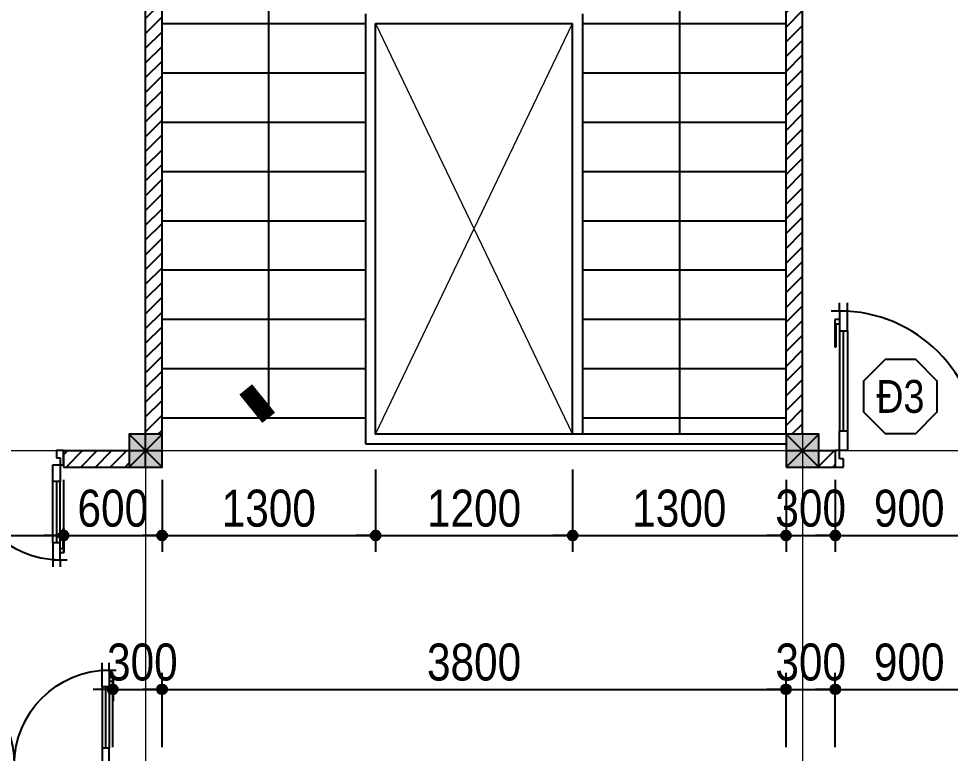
# Model space of a CAD drawing. Header units: millimetres. Extents: x 2916 to 42961, y 1553 to 20294.
# Drawn here: x 21371 to 27045, y 13413 to 17885 of the extents above; entities that cross this region are included whole.
import ezdxf
from ezdxf.enums import TextEntityAlignment as Align

# ---------------------------------------------------------------- set-up
doc = ezdxf.new("R2010")
doc.units = ezdxf.units.MM
doc.linetypes.add('ACAD_ISO10W100', pattern=[18, 12, -3, 0, -3])
for name, color, linetype in [('009', 251, 'Continuous'), ('DIM', 1, 'Continuous'), ('DOOR', 20, 'Continuous'), ('TAGS', 60, 'Continuous'), ('TEXT', 7, 'Continuous'), ('TUONG', 131, 'Continuous'), ('WALL', 4, 'Continuous')]:
    doc.layers.add(name, color=color, linetype=linetype)
doc.layers.add('NET-THAY', color=2, linetype='Continuous', lineweight=13)
doc.layers.add('TRUC', color=24, linetype='Continuous', lineweight=0)
doc.styles.add('HEL-CONDENSE', font='')
doc.styles.add('VNI-HELVE-CONDENSEN', font='')
doc.styles.get('HEL-CONDENSE').set_extended_font_data('VNI-Helve-Condense')
doc.styles.get('VNI-HELVE-CONDENSEN').set_extended_font_data('VNI-Helve-Condense')
doc.dimstyles.new('D100', dxfattribs={"dimtxt": 225, "dimasz": 1.2, "dimexe": 100, "dimexo": 0, "dimgap": 50, "dimtad": 1, "dimdec": 0, "dimzin": 13, "dimdsep": 46, "dimtxsty": 'HEL-CONDENSE', "dimblk": 'D50', "dimcen": 0, "dimclrd": 1, "dimclre": 1, "dimclrt": 7, "dimadec": 0, "dimazin": 0, "dimtfac": 1, "dimtdec": 0, "dimtmove": 0, "dimatfit": 3, "dimldrblk": 'D50', "dimfxl": 1, "dimtolj": 1, "dimtzin": 13, "dimarcsym": 0})
pattern_1 = [(45, (-1295360.804, -325890.68), (-44.9012806, 44.9012806), [])]

# ---------------------------------------------------------------- blocks, each defined once
blk = doc.blocks.new('A$C599206DD')
at = {"layer": 'DOOR'}
for p, q in [((-931.7, 312.1), (-931.7, 412.1)), ((-931.7, 412.1), (-881.7, 412.1)), ((-881.7, 412.1), (-881.7, 362.1)), ((418.3, 412.1), (418.3, 362.1)), ((468.3, 412.1), (418.3, 412.1)), ((468.3, 312.1), (468.3, 412.1)), ((-881.7, 362.1), (-906.7, 362.1)), ((-906.7, 362.1), (-906.7, 312.1)), ((418.3, 362.1), (443.3, 362.1)), ((443.3, 362.1), (443.3, 312.1)), ((-906.7, 312.1), (-931.7, 312.1)), ((-856.7, 312.1), (-906.7, 312.1)), ((-906.7, 312.1), (-906.7, 192.1)), ((-856.7, 192.1), (-856.7, 312.1)), ((393.3, 192.1), (393.3, 312.1)), ((393.3, 312.1), (443.3, 312.1)), ((443.3, 312.1), (468.3, 312.1)), ((443.3, 312.1), (443.3, 192.1)), ((-906.7, 192.1), (-856.7, 192.1)), ((-906.7, -265.8), (-906.7, 192.1)), ((-881.7, 192.1), (-881.7, -242.9)), ((-856.7, -242.9), (-856.7, 192.1)), ((393.3, -242.9), (393.3, 192.1)), ((443.3, 192.1), (393.3, 192.1)), ((418.3, 192.1), (418.3, -242.9)), ((443.3, -265.8), (443.3, 192.1)), ((-935, -312), (-935, -142.4)), ((-929.3, -142.4), (-935, -142.4)), ((-929.3, -283.7), (-929.3, -142.4)), ((465.9, -283.7), (465.9, -142.4)), ((465.9, -142.4), (471.6, -142.4)), ((471.6, -312), (471.6, -142.4)), ((-906.7, -242.9), (-856.7, -242.9)), ((-906.7, -362.9), (-906.7, -242.9)), ((-856.7, -242.9), (-856.7, -362.9)), ((443.3, -242.9), (393.3, -242.9)), ((393.3, -242.9), (393.3, -362.9)), ((443.3, -362.9), (443.3, -242.9)), ((-906.7, -312), (-935, -312)), ((-906.7, -283.7), (-929.3, -283.7)), ((-906.7, -312), (-906.7, -283.7)), ((443.3, -312), (443.3, -283.7)), ((443.3, -283.7), (465.9, -283.7)), ((443.3, -312), (471.6, -312)), ((-906.7, -362.9), (-956.7, -362.9)), ((-906.7, -362.9), (-906.7, -412.9)), ((-856.7, -362.9), (-906.7, -362.9)), ((-856.7, -362.9), (-856.7, -412.9)), ((393.3, -362.9), (393.3, -412.9)), ((393.3, -362.9), (443.3, -362.9)), ((443.3, -362.9), (443.3, -412.9)), ((443.3, -362.9), (493.3, -362.9))]:
    blk.add_line(p, q, dxfattribs=at)
at = {"layer": 'DOOR', "color": 251}
for centre, start, end in [((-906.7, 312.1), 270, 0), ((443.3, 312.1), 180, 270)]:
    blk.add_arc(centre, 675, start, end, dxfattribs=at)
blk = doc.blocks.new('A$C225A2996')
at = {"layer": 'WALL'}
blk.add_hatch(color=4, dxfattribs=at).paths.add_polyline_path([(531.4, 81.6), (731.4, 81.6), (731.4, 281.6), (531.4, 281.6)])
at = {"layer": 'WALL', "color": 4}
for p, q in [((531.4, 281.6), (731.4, 81.6)), ((531.4, 81.6), (731.4, 281.6))]:
    blk.add_line(p, q, dxfattribs=at)
blk.add_lwpolyline([(531.4, 81.6), (731.4, 81.6), (731.4, 281.6), (531.4, 281.6)], close=True, dxfattribs=at)
blk = doc.blocks.new('A$C6E0044D6')
at = {"layer": 'DOOR'}
for p, q in [((-25, 925), (-25, 975)), ((25, 925), (25, 975)), ((-25, 925), (-75, 925)), ((25, 925), (-25, 925)), ((-25, 925), (-25, 805)), ((25, 805), (25, 925)), ((-25, 874.1), (-53.3, 874.1)), ((-53.3, 874.1), (-53.3, 704.5)), ((-25, 874.1), (-25, 845.9)), ((-25, 845.9), (-47.6, 845.9)), ((-47.6, 845.9), (-47.6, 704.5)), ((-25, 827.9), (-25, 195)), ((-25, 805), (25, 805)), ((0, 195), (0, 805)), ((25, 805), (25, 195)), ((-47.6, 704.5), (-53.3, 704.5)), ((-25, 195), (25, 195)), ((-25, 75), (-25, 195)), ((25, 195), (25, 75)), ((-25, 75), (-50, 75)), ((-50, 75), (-50, -25)), ((-25, 25), (-25, 75)), ((25, 75), (-25, 75)), ((825, 25), (825, 75)), ((825, 75), (850, 75)), ((850, 75), (850, -25)), ((0, 25), (-25, 25)), ((0, -25), (0, 25)), ((800, -25), (800, 25)), ((800, 25), (825, 25)), ((-50, -25), (0, -25)), ((850, -25), (800, -25))]:
    blk.add_line(p, q, dxfattribs=at)
at = {"layer": 'DOOR', "color": 251}
blk.add_arc((-25, 75), 850, 0, 90, dxfattribs=at)
blk = doc.blocks.new('KH-CUADI')
at = {"layer": 'TAGS'}
blk.add_lwpolyline([(-124.3, 300), (-300, 124.3), (-300, -124.3), (-124.3, -300), (124.3, -300), (300, -124.3), (300, 124.3), (124.3, 300)], close=True, dxfattribs=at)
at = {"layer": 'TAGS', "style": 'VNI-HELVE-CONDENSEN'}
blk.add_attdef('D', text='', height=300, dxfattribs=at).set_placement((0, 0), align=Align.MIDDLE)
blk = doc.blocks.new('A$C48B57989')
at = {"layer": 'DOOR'}
for p, q in [((-446, 752.5), (-403.1, 752.5)), ((-446, 652.5), (-446, 752.5)), ((-403.1, 752.5), (-403.1, 702.5)), ((711.1, 752.5), (711.1, 702.5)), ((754, 752.5), (711.1, 752.5)), ((754, 652.5), (754, 752.5)), ((-403.1, 702.5), (-424.6, 702.5)), ((-424.6, 702.5), (-424.6, 652.5)), ((711.1, 702.5), (732.6, 702.5)), ((732.6, 702.5), (732.6, 652.5)), ((-424.6, 652.5), (-446, 652.5)), ((-381.7, 666.8), (-424.6, 666.8)), ((-424.6, 666.8), (-424.6, 563.9)), ((-381.7, 563.9), (-381.7, 666.8)), ((689.7, 563.9), (689.7, 652.5)), ((689.7, 652.5), (732.6, 652.5)), ((732.6, 652.5), (754, 652.5)), ((732.6, 652.5), (732.6, 563.9)), ((-424.6, 563.9), (-381.7, 563.9)), ((-424.6, 171.4), (-424.6, 563.9)), ((-403.1, 563.9), (-403.1, 191)), ((-381.7, 191), (-381.7, 563.9)), ((689.7, 191), (689.7, 563.9)), ((732.6, 563.9), (689.7, 563.9)), ((711.1, 563.9), (711.1, 191)), ((732.6, 171.4), (732.6, 563.9)), ((-448.8, 131.8), (-448.8, 277.2)), ((-443.9, 277.2), (-448.8, 277.2)), ((-443.9, 156), (-443.9, 277.2)), ((752, 156), (752, 277.2)), ((752, 277.2), (756.8, 277.2)), ((756.8, 131.8), (756.8, 277.2)), ((-424.6, 191), (-381.7, 191)), ((-424.6, 88.2), (-424.6, 191)), ((-381.7, 191), (-381.7, 88.2)), ((732.6, 191), (689.7, 191)), ((689.7, 191), (689.7, 88.2)), ((732.6, 88.2), (732.6, 191)), ((-424.6, 131.8), (-448.8, 131.8)), ((-424.6, 156), (-443.9, 156)), ((-424.6, 131.8), (-424.6, 156)), ((732.6, 131.8), (732.6, 156)), ((732.6, 156), (752, 156)), ((732.6, 131.8), (756.8, 131.8)), ((-424.6, 88.2), (-467.4, 88.2)), ((-424.6, 88.2), (-424.6, 45.3)), ((-381.7, 88.2), (-424.6, 88.2)), ((-381.7, 88.2), (-381.7, 45.3)), ((689.7, 88.2), (689.7, 45.3)), ((689.7, 88.2), (732.6, 88.2)), ((732.6, 88.2), (732.6, 45.3)), ((732.6, 88.2), (775.4, 88.2))]:
    blk.add_line(p, q, dxfattribs=at)
at = {"layer": 'DOOR', "color": 251}
for centre, major_axis, start_param, end_param in [((-424.6, 666.8), (409.1, 409.1), 3.926991, 5.497787), ((732.6, 666.8), (-409.1, 409.1), 0.785398, 2.356194)]:
    blk.add_ellipse(centre, major_axis=major_axis, ratio=1, start_param=start_param, end_param=end_param, dxfattribs=at)
blk = doc.blocks.new('D50')
at = {"layer": 'DIM'}
blk.add_hatch(color=256, dxfattribs=at).paths.add_polyline_path([(25, 0, 1), (-25, 0, 1)])
blk.add_line((25, 0), (100, 0), dxfattribs=at)
blk.add_circle((0, 0), 25, dxfattribs=at)
blk = doc.blocks.new('*D318')
at = {"layer": 'DEFPOINTS', "color": 0, "transparency": 16777216}
for p in [(22244.4, 13802.2), (21944.4, 13449.5), (22244.4, 13449.5)]:
    blk.add_point(p, dxfattribs=at)
at = {"layer": 'DIM', "color": 1, "lineweight": -2, "transparency": 16777216}
for p, q in [((21944.4, 13449.5), (21944.4, 13902.2)), ((22244.4, 13449.5), (22244.4, 13902.2)), ((21945.6, 13802.2), (22243.2, 13802.2))]:
    blk.add_line(p, q, dxfattribs=at)
at = {"layer": 'DIM', "color": 1, "lineweight": -2, "transparency": 16777216, "xscale": 1.199999999999999, "yscale": 1.199999999999999, "zscale": 1.199999999999999, "rotation": 180}
blk.add_blockref('D50', (21944.4, 13802.2), dxfattribs=at)
at = {"layer": 'DIM', "color": 1, "lineweight": -2, "transparency": 16777216, "xscale": 1.199999999999999, "yscale": 1.199999999999999, "zscale": 1.199999999999999}
blk.add_blockref('D50', (22244.4, 13802.2), dxfattribs=at)
at = {"layer": 'DIM', "color": 7, "transparency": 16777216, "insert": (22124.4, 13967.1), "char_height": 225, "attachment_point": 5, "style": 'HEL-CONDENSE'}
blk.add_mtext('\\A1;300', dxfattribs=at)
blk = doc.blocks.new('*D319')
at = {"layer": 'DEFPOINTS', "color": 0, "transparency": 16777216}
for p in [(26044.4, 13802.2), (22244.4, 13449.5), (26044.4, 13449.5)]:
    blk.add_point(p, dxfattribs=at)
at = {"layer": 'DIM', "color": 1, "lineweight": -2, "transparency": 16777216}
for p, q in [((22244.4, 13449.5), (22244.4, 13902.2)), ((26044.4, 13449.5), (26044.4, 13902.2)), ((22245.6, 13802.2), (26043.2, 13802.2))]:
    blk.add_line(p, q, dxfattribs=at)
at = {"layer": 'DIM', "color": 1, "lineweight": -2, "transparency": 16777216, "xscale": 1.199999999999999, "yscale": 1.199999999999999, "zscale": 1.199999999999999, "rotation": 180}
blk.add_blockref('D50', (22244.4, 13802.2), dxfattribs=at)
at = {"layer": 'DIM', "color": 1, "lineweight": -2, "transparency": 16777216, "xscale": 1.199999999999999, "yscale": 1.199999999999999, "zscale": 1.199999999999999}
blk.add_blockref('D50', (26044.4, 13802.2), dxfattribs=at)
at = {"layer": 'DIM', "color": 7, "transparency": 16777216, "insert": (24144.4, 13967.1), "char_height": 225, "attachment_point": 5, "style": 'HEL-CONDENSE'}
blk.add_mtext('\\A1;3800', dxfattribs=at)
blk = doc.blocks.new('*D320')
at = {"layer": 'DEFPOINTS', "color": 0, "transparency": 16777216}
for p in [(26344.4, 13802.2), (26044.4, 13449.5), (26344.4, 13449.5)]:
    blk.add_point(p, dxfattribs=at)
at = {"layer": 'DIM', "color": 1, "lineweight": -2, "transparency": 16777216}
for p, q in [((26044.4, 13449.5), (26044.4, 13902.2)), ((26344.4, 13449.5), (26344.4, 13902.2)), ((26045.6, 13802.2), (26343.2, 13802.2))]:
    blk.add_line(p, q, dxfattribs=at)
at = {"layer": 'DIM', "color": 1, "lineweight": -2, "transparency": 16777216, "xscale": 1.199999999999999, "yscale": 1.199999999999999, "zscale": 1.199999999999999, "rotation": 180}
blk.add_blockref('D50', (26044.4, 13802.2), dxfattribs=at)
at = {"layer": 'DIM', "color": 1, "lineweight": -2, "transparency": 16777216, "xscale": 1.199999999999999, "yscale": 1.199999999999999, "zscale": 1.199999999999999}
blk.add_blockref('D50', (26344.4, 13802.2), dxfattribs=at)
at = {"layer": 'DIM', "color": 7, "transparency": 16777216, "insert": (26194.4, 13967.1), "char_height": 225, "attachment_point": 5, "style": 'HEL-CONDENSE'}
blk.add_mtext('\\A1;300', dxfattribs=at)
blk = doc.blocks.new('*D321')
at = {"layer": 'DEFPOINTS', "color": 0, "transparency": 16777216}
for p in [(27244.4, 13802.2), (26344.4, 13449.5), (27244.4, 13449.5)]:
    blk.add_point(p, dxfattribs=at)
at = {"layer": 'DIM', "color": 1, "lineweight": -2, "transparency": 16777216}
for p, q in [((26344.4, 13449.5), (26344.4, 13902.2)), ((27244.4, 13449.5), (27244.4, 13902.2)), ((26345.6, 13802.2), (27243.2, 13802.2))]:
    blk.add_line(p, q, dxfattribs=at)
at = {"layer": 'DIM', "color": 1, "lineweight": -2, "transparency": 16777216, "xscale": 1.199999999999999, "yscale": 1.199999999999999, "zscale": 1.199999999999999, "rotation": 180}
blk.add_blockref('D50', (26344.4, 13802.2), dxfattribs=at)
at = {"layer": 'DIM', "color": 1, "lineweight": -2, "transparency": 16777216, "xscale": 1.199999999999999, "yscale": 1.199999999999999, "zscale": 1.199999999999999}
blk.add_blockref('D50', (27244.4, 13802.2), dxfattribs=at)
at = {"layer": 'DIM', "color": 7, "transparency": 16777216, "insert": (26794.4, 13967.1), "char_height": 225, "attachment_point": 5, "style": 'HEL-CONDENSE'}
blk.add_mtext('\\A1;900', dxfattribs=at)
blk = doc.blocks.new('*D342')
at = {"layer": 'DEFPOINTS', "color": 0, "linetype": 'Continuous', "transparency": 16777216}
for p in [(20444.4, 15078), (21644.4, 15078), (21644.4, 14738.8)]:
    blk.add_point(p, dxfattribs=at)
at = {"layer": 'DIM', "color": 1, "linetype": 'Continuous', "lineweight": -2, "transparency": 16777216}
for p, q in [((20444.4, 15078), (20444.4, 14638.8)), ((21644.4, 15078), (21644.4, 14638.8)), ((20445.6, 14738.8), (21643.2, 14738.8))]:
    blk.add_line(p, q, dxfattribs=at)
at = {"layer": 'DIM', "color": 1, "linetype": 'Continuous', "lineweight": -2, "transparency": 16777216, "xscale": 1.199999999999999, "yscale": 1.199999999999999, "zscale": 1.199999999999999, "rotation": 180}
blk.add_blockref('D50', (20444.4, 14738.8), dxfattribs=at)
at = {"layer": 'DIM', "color": 1, "linetype": 'Continuous', "lineweight": -2, "transparency": 16777216, "xscale": 1.199999999999999, "yscale": 1.199999999999999, "zscale": 1.199999999999999}
blk.add_blockref('D50', (21644.4, 14738.8), dxfattribs=at)
at = {"layer": 'DIM', "color": 7, "linetype": 'Continuous', "transparency": 16777216, "insert": (21044.4, 14903.7), "char_height": 225, "attachment_point": 5, "style": 'HEL-CONDENSE'}
blk.add_mtext('\\A1;1200', dxfattribs=at)
blk = doc.blocks.new('*D343')
at = {"layer": 'DEFPOINTS', "color": 0, "linetype": 'Continuous', "transparency": 16777216}
for p in [(21644.4, 15078), (22244.4, 15078), (22244.4, 14738.8)]:
    blk.add_point(p, dxfattribs=at)
at = {"layer": 'DIM', "color": 1, "linetype": 'Continuous', "lineweight": -2, "transparency": 16777216}
for p, q in [((21644.4, 15078), (21644.4, 14638.8)), ((22244.4, 15078), (22244.4, 14638.8)), ((21645.6, 14738.8), (22243.2, 14738.8))]:
    blk.add_line(p, q, dxfattribs=at)
at = {"layer": 'DIM', "color": 1, "linetype": 'Continuous', "lineweight": -2, "transparency": 16777216, "xscale": 1.199999999999999, "yscale": 1.199999999999999, "zscale": 1.199999999999999, "rotation": 180}
blk.add_blockref('D50', (21644.4, 14738.8), dxfattribs=at)
at = {"layer": 'DIM', "color": 1, "linetype": 'Continuous', "lineweight": -2, "transparency": 16777216, "xscale": 1.199999999999999, "yscale": 1.199999999999999, "zscale": 1.199999999999999}
blk.add_blockref('D50', (22244.4, 14738.8), dxfattribs=at)
at = {"layer": 'DIM', "color": 7, "linetype": 'Continuous', "transparency": 16777216, "insert": (21944.4, 14903.7), "char_height": 225, "attachment_point": 5, "style": 'HEL-CONDENSE'}
blk.add_mtext('\\A1;600', dxfattribs=at)
blk = doc.blocks.new('*D344')
at = {"layer": 'DEFPOINTS', "color": 0, "linetype": 'Continuous', "transparency": 16777216}
for p in [(23544.4, 15140.2), (22244.4, 15078), (23544.4, 14738.8)]:
    blk.add_point(p, dxfattribs=at)
at = {"layer": 'DIM', "color": 1, "linetype": 'Continuous', "lineweight": -2, "transparency": 16777216}
for p, q in [((23544.4, 15140.2), (23544.4, 14638.8)), ((22244.4, 15078), (22244.4, 14638.8)), ((22245.6, 14738.8), (23543.2, 14738.8))]:
    blk.add_line(p, q, dxfattribs=at)
at = {"layer": 'DIM', "color": 1, "linetype": 'Continuous', "lineweight": -2, "transparency": 16777216, "xscale": 1.199999999999999, "yscale": 1.199999999999999, "zscale": 1.199999999999999, "rotation": 180}
blk.add_blockref('D50', (22244.4, 14738.8), dxfattribs=at)
at = {"layer": 'DIM', "color": 1, "linetype": 'Continuous', "lineweight": -2, "transparency": 16777216, "xscale": 1.199999999999999, "yscale": 1.199999999999999, "zscale": 1.199999999999999}
blk.add_blockref('D50', (23544.4, 14738.8), dxfattribs=at)
at = {"layer": 'DIM', "color": 7, "linetype": 'Continuous', "transparency": 16777216, "insert": (22894.4, 14903.7), "char_height": 225, "attachment_point": 5, "style": 'HEL-CONDENSE'}
blk.add_mtext('\\A1;1300', dxfattribs=at)
blk = doc.blocks.new('*D345')
at = {"layer": 'DEFPOINTS', "color": 0, "linetype": 'Continuous', "transparency": 16777216}
for p in [(23544.4, 15140.2), (24744.4, 15140.2), (24744.4, 14738.8)]:
    blk.add_point(p, dxfattribs=at)
at = {"layer": 'DIM', "color": 1, "linetype": 'Continuous', "lineweight": -2, "transparency": 16777216}
for p, q in [((23544.4, 15140.2), (23544.4, 14638.8)), ((24744.4, 15140.2), (24744.4, 14638.8)), ((23545.6, 14738.8), (24743.2, 14738.8))]:
    blk.add_line(p, q, dxfattribs=at)
at = {"layer": 'DIM', "color": 1, "linetype": 'Continuous', "lineweight": -2, "transparency": 16777216, "xscale": 1.199999999999999, "yscale": 1.199999999999999, "zscale": 1.199999999999999, "rotation": 180}
blk.add_blockref('D50', (23544.4, 14738.8), dxfattribs=at)
at = {"layer": 'DIM', "color": 1, "linetype": 'Continuous', "lineweight": -2, "transparency": 16777216, "xscale": 1.199999999999999, "yscale": 1.199999999999999, "zscale": 1.199999999999999}
blk.add_blockref('D50', (24744.4, 14738.8), dxfattribs=at)
at = {"layer": 'DIM', "color": 7, "linetype": 'Continuous', "transparency": 16777216, "insert": (24144.4, 14903.7), "char_height": 225, "attachment_point": 5, "style": 'HEL-CONDENSE'}
blk.add_mtext('\\A1;1200', dxfattribs=at)
blk = doc.blocks.new('*D346')
at = {"layer": 'DEFPOINTS', "color": 0, "linetype": 'Continuous', "transparency": 16777216}
for p in [(24744.4, 15140.2), (26044.4, 15078), (26044.4, 14738.8)]:
    blk.add_point(p, dxfattribs=at)
at = {"layer": 'DIM', "color": 1, "linetype": 'Continuous', "lineweight": -2, "transparency": 16777216}
for p, q in [((24744.4, 15140.2), (24744.4, 14638.8)), ((26044.4, 15078), (26044.4, 14638.8)), ((24745.6, 14738.8), (26043.2, 14738.8))]:
    blk.add_line(p, q, dxfattribs=at)
at = {"layer": 'DIM', "color": 1, "linetype": 'Continuous', "lineweight": -2, "transparency": 16777216, "xscale": 1.199999999999999, "yscale": 1.199999999999999, "zscale": 1.199999999999999, "rotation": 180}
blk.add_blockref('D50', (24744.4, 14738.8), dxfattribs=at)
at = {"layer": 'DIM', "color": 1, "linetype": 'Continuous', "lineweight": -2, "transparency": 16777216, "xscale": 1.199999999999999, "yscale": 1.199999999999999, "zscale": 1.199999999999999}
blk.add_blockref('D50', (26044.4, 14738.8), dxfattribs=at)
at = {"layer": 'DIM', "color": 7, "linetype": 'Continuous', "transparency": 16777216, "insert": (25394.4, 14903.7), "char_height": 225, "attachment_point": 5, "style": 'HEL-CONDENSE'}
blk.add_mtext('\\A1;1300', dxfattribs=at)
blk = doc.blocks.new('*D347')
at = {"layer": 'DEFPOINTS', "color": 0, "linetype": 'Continuous', "transparency": 16777216}
for p in [(26044.4, 15078), (26344.4, 15078), (26344.4, 14738.8)]:
    blk.add_point(p, dxfattribs=at)
at = {"layer": 'DIM', "color": 1, "linetype": 'Continuous', "lineweight": -2, "transparency": 16777216}
for p, q in [((26044.4, 15078), (26044.4, 14638.8)), ((26344.4, 15078), (26344.4, 14638.8)), ((26045.6, 14738.8), (26343.2, 14738.8))]:
    blk.add_line(p, q, dxfattribs=at)
at = {"layer": 'DIM', "color": 1, "linetype": 'Continuous', "lineweight": -2, "transparency": 16777216, "xscale": 1.199999999999999, "yscale": 1.199999999999999, "zscale": 1.199999999999999, "rotation": 180}
blk.add_blockref('D50', (26044.4, 14738.8), dxfattribs=at)
at = {"layer": 'DIM', "color": 1, "linetype": 'Continuous', "lineweight": -2, "transparency": 16777216, "xscale": 1.199999999999999, "yscale": 1.199999999999999, "zscale": 1.199999999999999}
blk.add_blockref('D50', (26344.4, 14738.8), dxfattribs=at)
at = {"layer": 'DIM', "color": 7, "linetype": 'Continuous', "transparency": 16777216, "insert": (26194.4, 14903.7), "char_height": 225, "attachment_point": 5, "style": 'HEL-CONDENSE'}
blk.add_mtext('\\A1;300', dxfattribs=at)
blk = doc.blocks.new('*D348')
at = {"layer": 'DEFPOINTS', "color": 0, "linetype": 'Continuous', "transparency": 16777216}
for p in [(26344.4, 15078), (27244.4, 15078), (27244.4, 14738.8)]:
    blk.add_point(p, dxfattribs=at)
at = {"layer": 'DIM', "color": 1, "linetype": 'Continuous', "lineweight": -2, "transparency": 16777216}
for p, q in [((26344.4, 15078), (26344.4, 14638.8)), ((27244.4, 15078), (27244.4, 14638.8)), ((26345.6, 14738.8), (27243.2, 14738.8))]:
    blk.add_line(p, q, dxfattribs=at)
at = {"layer": 'DIM', "color": 1, "linetype": 'Continuous', "lineweight": -2, "transparency": 16777216, "xscale": 1.199999999999999, "yscale": 1.199999999999999, "zscale": 1.199999999999999, "rotation": 180}
blk.add_blockref('D50', (26344.4, 14738.8), dxfattribs=at)
at = {"layer": 'DIM', "color": 1, "linetype": 'Continuous', "lineweight": -2, "transparency": 16777216, "xscale": 1.199999999999999, "yscale": 1.199999999999999, "zscale": 1.199999999999999}
blk.add_blockref('D50', (27244.4, 14738.8), dxfattribs=at)
at = {"layer": 'DIM', "color": 7, "linetype": 'Continuous', "transparency": 16777216, "insert": (26794.4, 14903.7), "char_height": 225, "attachment_point": 5, "style": 'HEL-CONDENSE'}
blk.add_mtext('\\A1;900', dxfattribs=at)

msp = doc.modelspace()

# ---------------------------------------------------------------- hatches: boundary and pattern name
at = {"layer": '009'}
h = msp.add_hatch(dxfattribs=at)
h.set_pattern_fill('ANSI31', color=256, scale=20, style=0)
h.set_pattern_definition(pattern_1)
h.paths.add_polyline_path([(20444.4, 15255.5), (16744.4, 15255.5), (16744.4, 15155.5), (20444.4, 15155.5)])
h.paths.add_polyline_path([(20194.4, 19355.5), (19944.4, 19355.5), (19944.4, 19555.5), (19344.4, 19555.5), (19344.4, 19355.5), (18844.4, 19355.5), (18844.4, 19155.5), (20194.4, 19155.5)])
h.paths.add_polyline_path([(19444.4, 19355.5), (19444.4, 19455.5), (19844.4, 19455.5), (19844.4, 19355.5)], flags=17)
h.paths.add_polyline_path([(22044.4, 19355.5), (21944.4, 19355.5), (21944.4, 19455.5), (22344.4, 19455.5), (22344.4, 19355.5), (22244.4, 19355.5), (22244.4, 19155.5), (22794.4, 19155.5), (22794.4, 19355.5), (22444.4, 19355.5), (22444.4, 19555.5), (21844.4, 19555.5), (21844.4, 19355.5), (21594.4, 19355.5), (21594.4, 19155.5), (22044.4, 19155.5)])
h.paths.add_polyline_path([(22244.4, 19155.5), (22144.4, 19155.5), (22144.4, 15355.5), (22244.4, 15355.5)])
h = msp.add_hatch(dxfattribs=at)
h.set_pattern_fill('ANSI31', color=256, scale=20, style=0)
h.set_pattern_definition(pattern_1)
h.paths.add_polyline_path([(25844.4, 19355.5), (25494.4, 19355.5), (25494.4, 19155.5), (26044.4, 19155.5), (26044.4, 19355.5), (25944.4, 19355.5), (25944.4, 19455.5), (26344.4, 19455.5), (26344.4, 19355.5), (26244.4, 19355.5), (26244.4, 19155.5), (26694.4, 19155.5), (26694.4, 19355.5), (26444.4, 19355.5), (26444.4, 19555.5), (25844.4, 19555.5)])
h.paths.add_polyline_path([(26144.4, 19155.5), (26044.4, 19155.5), (26044.4, 15355.5), (26144.4, 15355.5)])
h.paths.add_polyline_path([(29444.4, 19155.5), (29444.4, 19355.5), (28944.4, 19355.5), (28944.4, 19555.5), (28344.4, 19555.5), (28344.4, 19355.5), (28094.4, 19355.5), (28094.4, 19155.5)])
h.paths.add_polyline_path([(28444.4, 19355.5), (28844.4, 19355.5), (28844.4, 19455.5), (28444.4, 19455.5)], flags=17)
h.paths.add_polyline_path([(31544.4, 19155.5), (31544.4, 19355.5), (31444.4, 19355.5), (31444.4, 19455.5), (31844.4, 19455.5), (31844.4, 19355.5), (31744.4, 19355.5), (31744.4, 19155.5), (32444.4, 19155.5), (32444.4, 19355.5), (31944.4, 19355.5), (31944.4, 19555.5), (31344.4, 19555.5), (31344.4, 19355.5), (30844.4, 19355.5), (30844.4, 19155.5)])
h.paths.add_polyline_path([(31644.4, 19155.5), (31544.4, 19155.5), (31544.4, 15355.5), (31644.4, 15355.5)])
h.paths.add_polyline_path([(27244.4, 15255.5), (27244.4, 15155.5), (31544.4, 15155.5), (31544.4, 15255.5)])
h.paths.add_polyline_path([(29944.4, 13355.5), (29944.4, 13255.5), (31544.4, 13255.5), (31544.4, 13355.5)])
h.paths.add_polyline_path([(26244.4, 15255.5), (26244.4, 15155.5), (26344.4, 15155.5), (26344.4, 15255.5)])
h.paths.add_polyline_path([(30850.4, 14940.1), (30850.4, 15470.8), (31192.7, 15470.8), (31192.7, 14940.1)], flags=9)
h.paths.add_polyline_path([(30850.4, 13040.1), (30850.4, 13570.8), (31192.7, 13570.8), (31192.7, 13040.1)], flags=9)
h = msp.add_hatch(dxfattribs=at)
h.set_pattern_fill('ANSI31', color=256, scale=20, style=0)
h.set_pattern_definition(pattern_1)
h.paths.add_polyline_path([(22244.4, 13155.5), (22144.4, 13155.5), (22144.4, 9355.5), (22244.4, 9355.5)])
h.paths.add_polyline_path([(22744.4, 9255.5), (22744.4, 9355.5), (22244.4, 9355.5), (22244.4, 9155.5), (22744.4, 9155.5)])
h.paths.add_polyline_path([(22044.4, 9355.5), (21494.4, 9355.5), (21494.4, 9155.5), (21644.4, 9155.5), (21644.4, 8955.5), (22244.4, 8955.5), (22244.4, 9155.5), (22144.4, 9155.5), (22144.4, 9055.5), (21744.4, 9055.5), (21744.4, 9155.5), (22044.4, 9155.5)])
h.paths.add_polyline_path([(26044.4, 9355.5), (25544.4, 9355.5), (25544.4, 9155.5), (26044.4, 9155.5)])
h.paths.add_polyline_path([(26794.4, 9355.5), (26244.4, 9355.5), (26244.4, 9155.5), (26544.4, 9155.5), (26544.4, 9055.5), (26144.4, 9055.5), (26144.4, 9155.5), (26044.4, 9155.5), (26044.4, 8955.5), (26644.4, 8955.5), (26644.4, 9155.5), (26794.4, 9155.5)])
h.paths.add_polyline_path([(26144.4, 13155.5), (26044.4, 13155.5), (26044.4, 9355.5), (26144.4, 9355.5)])
h.paths.add_polyline_path([(28944.4, 13255.5), (29044.4, 13255.5), (29044.4, 13355.5), (27244.4, 13355.5), (27244.4, 13255.5), (28844.4, 13255.5), (28844.4, 9355.5), (28194.4, 9355.5), (28194.4, 9155.5), (28344.4, 9155.5), (28344.4, 8955.5), (28944.4, 8955.5), (28944.4, 9155.5), (29444.4, 9155.5), (29444.4, 9355.5), (28944.4, 9355.5)])
h.paths.add_polyline_path([(28844.4, 9155.5), (28844.4, 9055.5), (28444.4, 9055.5), (28444.4, 9155.5)], flags=17)
h.paths.add_polyline_path([(22044.4, 15255.5), (21644.4, 15255.5), (21644.4, 15169.8), (21644.4, 15155.5), (22044.4, 15155.5)])

# ---------------------------------------------------------------- linework, layer by layer
at = {"layer": 'NET-THAY', "linetype": 'ByBlock', "lineweight": -2}
for p, q in [((23484.4, 15295.5), (23484.4, 17915.5)), ((24804.4, 17915.5), (24804.4, 15355.5)), ((22244.4, 17855.5), (23484.4, 17855.5)), ((23544.4, 17855.5), (24744.4, 17855.5)), ((24804.4, 17855.5), (26044.4, 17855.5)), ((22244.4, 17555.5), (23484.4, 17555.5)), ((24804.4, 17555.5), (26044.4, 17555.5)), ((22244.4, 17255.5), (23484.4, 17255.5)), ((24804.4, 17255.5), (26044.4, 17255.5)), ((22244.4, 16955.5), (23484.4, 16955.5)), ((24804.4, 16955.5), (26044.4, 16955.5)), ((22244.4, 16655.5), (23484.4, 16655.5)), ((24804.4, 16655.5), (26044.4, 16655.5)), ((22244.4, 16355.5), (23484.4, 16355.5)), ((24804.4, 16355.5), (26044.4, 16355.5)), ((22244.4, 16055.5), (23484.4, 16055.5)), ((24804.4, 16055.5), (26044.4, 16055.5)), ((22244.4, 15755.5), (23484.4, 15755.5)), ((24804.4, 15755.5), (26044.4, 15755.5)), ((22244.4, 15455.5), (23484.4, 15455.5)), ((24804.4, 15455.5), (26044.4, 15455.5)), ((26044.4, 15295.5), (23484.4, 15295.5))]:
    msp.add_line(p, q, dxfattribs=at)
for points in [[(26044.4, 15355.5), (23544.4, 15355.5), (23544.4, 17855.5)], [(24744.4, 15355.5), (24744.4, 17855.5)]]:
    msp.add_lwpolyline(points, dxfattribs=at)
at = {"layer": 'TEXT'}
for points in [[(22894.4, 15455.5), (22894.4, 18505.5), (25394.4, 18505.5), (25394.4, 15455.5)], [(22894.4, 15455.5), (22894.4, 18505.5), (25394.4, 18505.5), (25394.4, 15355.5)]]:
    msp.add_lwpolyline(points, dxfattribs=at)
at = {"layer": 'TEXT', "const_width": 100}
msp.add_lwpolyline([(22754, 15628.2), (22893.7, 15455.5)], dxfattribs=at)
at = {"layer": 'TRUC', "linetype": 'ACAD_ISO10W100', "ltscale": 0.2}
for points in [[(22144.4, 19981.3), (22144.4, 3555.5)], [(26144.4, 19981.3), (26144.4, 3555.5)], [(5190.4, 15255.5), (42960.7, 15255.5)]]:
    msp.add_lwpolyline(points, dxfattribs=at)
at = {"layer": 'TRUC', "linetype": 'ByBlock', "ltscale": 0.2}
for points in [[(23544.4, 17855.5), (24744.4, 15355.5)], [(23544.4, 15355.5), (24744.4, 17855.5)]]:
    msp.add_lwpolyline(points, dxfattribs=at)
at = {"layer": 'TUONG'}
for p, q in [((21644.4, 15255.5), (21644.4, 15155.5)), ((26344.4, 15255.5), (26344.4, 15155.5))]:
    msp.add_line(p, q, dxfattribs=at)
for points in [[(22144.4, 15155.5), (22144.4, 19155.5)], [(22244.4, 15155.5), (22244.4, 19155.5)], [(26044.4, 15355.5), (26044.4, 19155.5)], [(26144.4, 15355.5), (26144.4, 19155.5)], [(21644.4, 15255.5), (22244.4, 15255.5)], [(26044.4, 15255.5), (26344.4, 15255.5)], [(21644.4, 15155.5), (22244.4, 15155.5)], [(26044.4, 15155.5), (26344.4, 15155.5)]]:
    msp.add_lwpolyline(points, dxfattribs=at)

# ---------------------------------------------------------------- block references
at = {"layer": 'DOOR'}
msp.add_blockref('A$C6E0044D6', (26394.4, 15180.5), dxfattribs=at)
at = {"layer": 'DOOR', "xscale": 0.8571428572759032, "yscale": 0.8571428572759032, "zscale": 0.8571428571428219}
msp.add_blockref('A$C599206DD', (21243, 14902.2), dxfattribs=at)
at = {"layer": 'DOOR', "xscale": -1, "rotation": 180}
msp.add_blockref('A$C48B57989', (21190.4, 14008), dxfattribs=at)
at = {"layer": 'TAGS', "linetype": 'Continuous'}
ref = msp.add_blockref('KH-CUADI', (26740.5, 15585.7), dxfattribs=dict(at, xscale=0.75, yscale=0.75, zscale=0.75, rotation=180))
ref.add_attrib('D', 'Ñ3', dxfattribs={"color": 7, "height": 200, "style": 'VNI-HELVE-CONDENSEN'}).set_placement((26740.5, 15585.7), align=Align.MIDDLE)
at = {"layer": 'TUONG', "color": 4}
for p in [(21513, 15073.9), (25513, 15073.9)]:
    msp.add_blockref('A$C225A2996', p, dxfattribs=at)

# ---------------------------------------------------------------- dimensions: what is measured, and where the dimension line sits
at = {"layer": 'DIM', "linetype": 'Continuous'}
for base, p1, p2, picture, middle in [((23544.4, 14738.8), (22244.4, 15078), (23544.4, 15140.2), '*D344', (22894.4, 14903.7)), ((24744.4, 14738.8), (23544.4, 15140.2), (24744.4, 15140.2), '*D345', (24144.4, 14903.7)), ((26044.4, 14738.8), (24744.4, 15140.2), (26044.4, 15078), '*D346', (25394.4, 14903.7)), ((21644.4, 14738.8), (20444.4, 15078), (21644.4, 15078), '*D342', (21044.4, 14903.7)), ((22244.4, 14738.8), (21644.4, 15078), (22244.4, 15078), '*D343', (21944.4, 14903.7)), ((27244.4, 14738.8), (26344.4, 15078), (27244.4, 15078), '*D348', (26794.4, 14903.7))]:
    dim = msp.add_linear_dim(base=base, p1=p1, p2=p2, dimstyle='D100', dxfattribs=at)
    dim.commit()
    dim.dimension.update_dxf_attribs({"geometry": picture, "text_midpoint": middle})
dim = msp.add_linear_dim(base=(26344.4, 14738.8), p1=(26044.4, 15078), p2=(26344.4, 15078), dimstyle='D100', dxfattribs=at)
dim.commit()
dim.dimension.update_dxf_attribs({"geometry": '*D347', "text_midpoint": (26194.4, 14738.8), "dimtype": 160})
at = {"layer": 'DIM'}
for base, p1, p2, picture, middle in [((22244.4, 13802.2), (21944.4, 13449.5), (22244.4, 13449.5), '*D318', (22124.4, 13802.2)), ((26344.4, 13802.2), (26044.4, 13449.5), (26344.4, 13449.5), '*D320', (26194.4, 13802.2))]:
    dim = msp.add_linear_dim(base=base, p1=p1, p2=p2, dimstyle='D100', override={"dimtmove": 1}, dxfattribs=at)
    dim.commit()
    dim.dimension.update_dxf_attribs({"geometry": picture, "text_midpoint": middle, "dimtype": 160})
for base, p1, p2, picture, middle in [((26044.4, 13802.2), (22244.4, 13449.5), (26044.4, 13449.5), '*D319', (24144.4, 13967.1)), ((27244.4, 13802.2), (26344.4, 13449.5), (27244.4, 13449.5), '*D321', (26794.4, 13967.1))]:
    dim = msp.add_linear_dim(base=base, p1=p1, p2=p2, dimstyle='D100', override={"dimtmove": 1}, dxfattribs=at)
    dim.commit()
    dim.dimension.update_dxf_attribs({"geometry": picture, "text_midpoint": middle})

doc.saveas('drawing.dxf')
